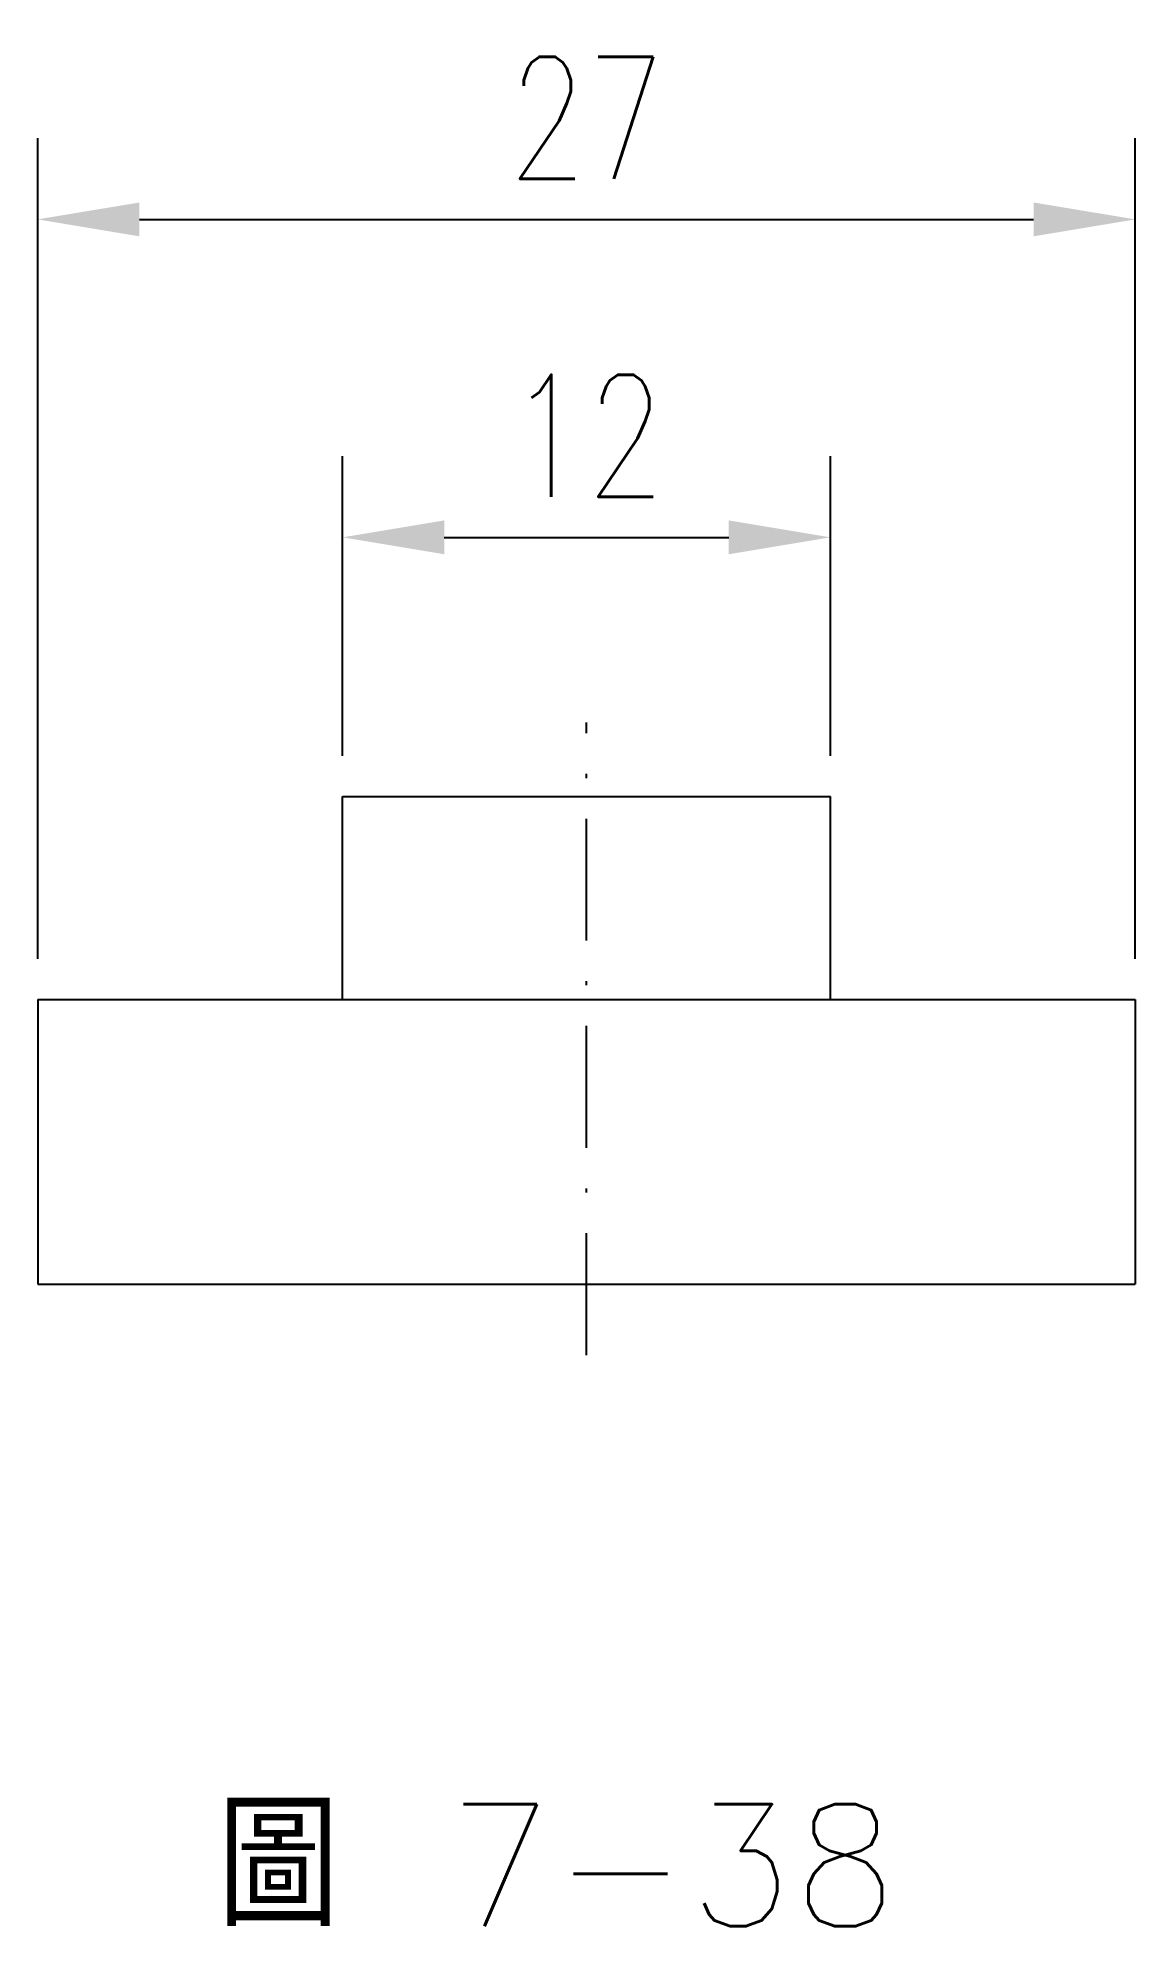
# Model space of a CAD drawing. Extents: x 177.6 to 204.6, y -243.9 to -197.4.
import ezdxf

# ---------------------------------------------------------------- set-up
doc = ezdxf.new("R2010")
doc.units = 0
doc.linetypes.add('CEN3', pattern=[5, 3, -1, 0, -1])
doc.layers.get('0').update_dxf_attribs({"color": 3, "linetype": 'CONTINUOUS'})
doc.layers.get('DEFPOINTS').update_dxf_attribs({"color": 3, "linetype": 'CONTINUOUS'})
doc.layers.add('CENT3', color=1, linetype='CEN3')
doc.layers.add('輪廓線', color=7, linetype='CONTINUOUS')
doc.styles.add('CNS1', font='txt.shx', dxfattribs={"height": 3, "bigfont": 'chineset.shx'})
doc.styles.add('CNS75', font='txt.shx', dxfattribs={"width": 0.75, "height": 3})
doc.dimstyles.new('CNS', dxfattribs={"dimscale": 0, "dimtxt": 3, "dimasz": 2.5, "dimexe": 2, "dimexo": 1, "dimgap": 1, "dimtad": 1, "dimdec": 1, "dimdsep": 46, "dimtxsty": 'CNS75', "dimcen": 0, "dimclrd": 3, "dimclre": 3, "dimclrt": 3, "dimadec": 0, "dimazin": 0, "dimtp": 0.3, "dimtm": 0.3, "dimtfac": 1, "dimtdec": 1, "dimtmove": 0, "dimatfit": 3, "dimfxl": 2, "dimtolj": 1, "dimtzin": 0, "dimarcsym": 0})

# ---------------------------------------------------------------- blocks, each defined once
blk = doc.blocks.new('*D42')
at = {"color": 3, "lineweight": -2}
for p, q in [((177.562, -220.065), (177.562, -199.868)), ((204.562, -220.065), (204.562, -199.868)), ((180.062, -201.868), (202.062, -201.868))]:
    blk.add_line(p, q, dxfattribs=at)
at = {"color": 3}
for points in [[(180.062, -201.452), (180.062, -202.285), (177.562, -201.868)], [(202.062, -201.452), (202.062, -202.285), (204.562, -201.868)]]:
    blk.add_solid(points, dxfattribs=at)
at = {"layer": 'DEFPOINTS', "color": 0}
for p in [(204.562, -201.868), (177.562, -221.065), (204.562, -221.065)]:
    blk.add_point(p, dxfattribs=at)
at = {"color": 3, "insert": (191.062, -199.368), "char_height": 3, "attachment_point": 5, "style": 'CNS75'}
blk.add_mtext('\\A1;27', dxfattribs=at)
blk = doc.blocks.new('*D41')
at = {"color": 3, "lineweight": -2}
for p, q in [((185.062, -215.065), (185.062, -207.691)), ((197.062, -215.065), (197.062, -207.691)), ((187.562, -209.691), (194.562, -209.691))]:
    blk.add_line(p, q, dxfattribs=at)
at = {"color": 3}
for points in [[(187.562, -209.274), (187.562, -210.107), (185.062, -209.691)], [(194.562, -209.274), (194.562, -210.107), (197.062, -209.691)]]:
    blk.add_solid(points, dxfattribs=at)
at = {"layer": 'DEFPOINTS', "color": 0}
for p in [(197.062, -209.691), (185.062, -216.065), (197.062, -216.065)]:
    blk.add_point(p, dxfattribs=at)
at = {"color": 3, "insert": (191.062, -207.191), "char_height": 3, "attachment_point": 5, "style": 'CNS75'}
blk.add_mtext('\\A1;12', dxfattribs=at)

msp = doc.modelspace()

# ---------------------------------------------------------------- linework, layer by layer
at = {"layer": 'CENT3'}
msp.add_line((191.062, -229.813), (191.062, -214.245), dxfattribs=at)
at = {"layer": '輪廓線'}
for p, q in [((185.062, -216.065), (197.062, -216.065)), ((185.062, -221.065), (185.062, -216.065)), ((197.062, -221.065), (197.062, -216.065)), ((177.562, -221.065), (177.562, -228.065)), ((177.562, -221.065), (204.562, -221.065)), ((204.562, -221.065), (204.562, -228.065)), ((177.562, -228.065), (204.562, -228.065))]:
    msp.add_line(p, q, dxfattribs=at)

# ---------------------------------------------------------------- texts
at = {"layer": '輪廓線', "style": 'CNS1'}
msp.add_text('圖 7-38', height=3, dxfattribs=at).set_placement((181.98, -243.863))

# ---------------------------------------------------------------- dimensions: what is measured, and where the dimension line sits
dim = msp.add_linear_dim(base=(204.562, -201.868), p1=(177.562, -221.065), p2=(204.562, -221.065), dimstyle='CNS', override={"dimscale": 1})
dim.commit()
dim.dimension.update_dxf_attribs({"geometry": '*D42', "text_midpoint": (191.062, -199.368)})
at = {"color": 2}
dim = msp.add_linear_dim(base=(197.062, -209.691), p1=(185.062, -216.065), p2=(197.062, -216.065), dimstyle='CNS', override={"dimscale": 1}, dxfattribs=at)
dim.commit()
dim.dimension.update_dxf_attribs({"geometry": '*D41', "text_midpoint": (191.062, -207.191)})

doc.saveas('drawing.dxf')
